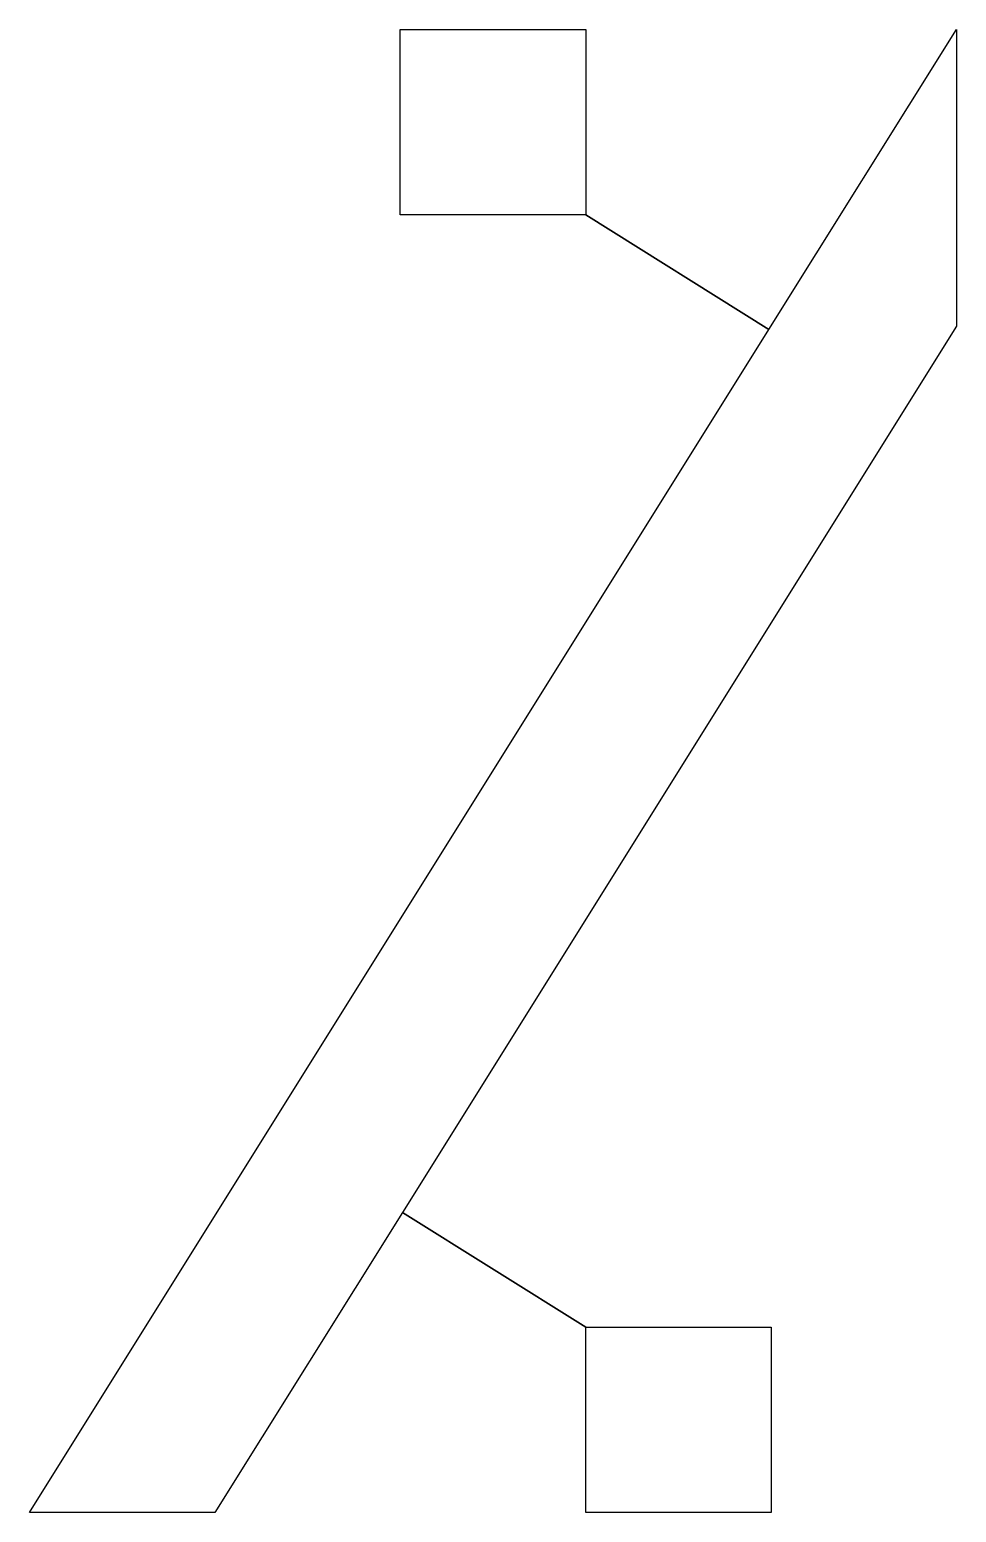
# Model space of a CAD drawing. Header units: millimetres. Extents: x 0 to 0.5, y 0 to 0.8.
import ezdxf

# ---------------------------------------------------------------- set-up
doc = ezdxf.new("R2010")
doc.units = ezdxf.units.MM
doc.header["$LTSCALE"] = 0.2
doc.layers.add('TEXT POLY', color=7, linetype='Continuous')

msp = doc.modelspace()

# ---------------------------------------------------------------- linework, layer by layer
at = {"layer": 'TEXT POLY'}
msp.add_lwpolyline([(0, 0), (0.39888, 0.6382), (0.3, 0.7), (0.2, 0.7), (0.2, 0.8), (0.3, 0.8), (0.3, 0.7), (0.39888, 0.6382), (0.5, 0.8), (0.5, 0.64), (0.20112, 0.1618), (0.3, 0.1), (0.4, 0.1), (0.4, 0), (0.3, 0), (0.3, 0.1), (0.20112, 0.1618), (0.1, 0)], close=True, dxfattribs=at)

doc.saveas('drawing.dxf')
